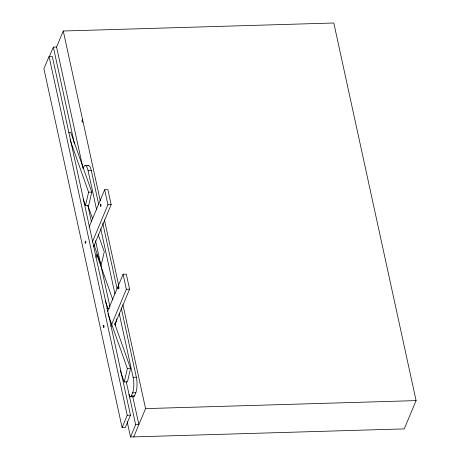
<?xml version="1.0" encoding="UTF-8"?>
<svg xmlns="http://www.w3.org/2000/svg" width="460" height="460" viewBox="0 0 460 460"><rect width="100%" height="100%" fill="white"/><g stroke="black" fill="none" stroke-linecap="round" stroke-linejoin="round"><path stroke-width="0.69" d="M68.736 132.307L70.668 132.25L91.81 192.107L88.682 205.499L85.462 205.591L88.59 192.199L70.058 139.748M95.933 257.565L96.715 254.219L112.867 299.949M115.201 325.456L116.765 318.763M114.655 323.409L130.571 368.466L127.443 381.857L124.223 381.949L127.351 368.558L107.87 313.415M49.053 56.465L43.907 68.764L122.101 427.576L125.327 427.484L130.468 415.184L52.273 56.373L49.053 56.465L127.248 415.282L122.101 427.576M49.295 56.81L53.354 47.104L56.574 47.006L82.886 167.727M56.39 47.461L63.267 31.01L333.805 23L416.093 400.603L404.254 428.892L130.502 437L127.138 421.561M82.955 168.636L83.467 167.405A11.23 3.272 88.3 0 1 88.084 170.648L91.31 170.556L98.635 204.177M89.027 227.096L104.662 189.715L107.887 189.618L111.159 204.648L93.604 246.623M92.299 242.127L107.939 204.746L104.662 189.715M107.45 311.644L123.09 274.263L126.31 274.166L129.588 289.196L114.77 324.61M110.728 326.675L126.362 289.288L123.09 274.263M129.001 394.289A5.618 1.633 88.3 0 0 131.307 395.91L132.595 392.84A11.23 3.272 88.3 0 0 133.118 377.298L119.226 313.553M133.112 396.416A5.618 1.633 88.3 0 0 134.533 395.818L135.815 392.742A11.23 3.272 88.3 0 0 136.344 377.2L121.227 307.849M130.502 437L135.642 424.701L126.247 381.662M133.722 436.902L145.561 408.612L122.923 304.733M85.025 165.589L88.251 165.491M88.59 192.199L91.81 192.107M107.939 204.746L111.159 204.648M126.362 289.288L129.588 289.196M106.846 308.689L109.428 308.608M127.351 368.558L130.571 368.466M133.118 377.298L136.344 377.2M132.595 392.84L135.815 392.742M131.307 395.91L134.533 395.818M130.531 396.819L133.751 396.721M145.561 408.612L416.093 400.603M127.248 415.282L130.468 415.184M135.642 424.701L138.868 424.609L132.75 396.531M87.9 205.413L92.65 218.862M98.112 234.33L104.288 251.815L101.16 265.207L94.035 245.03M83.087 198.869L85.462 205.591M105.225 300.564L108.077 308.637M120.181 370.518L124.223 381.949M63.267 31.01L100.286 200.859M104.414 219.811L118.64 285.085M102.758 223.088L117.104 288.938M88.084 170.648L96.634 209.875M100.757 228.792L114.954 293.934M53.354 47.104L74.462 143.957M87.883 205.603L91.442 221.864M95.525 240.678L109.951 306.791M87.831 165.669A11.23 3.272 88.3 0 1 91.31 170.556M85.209 241.46A1.179 0.345 88.3 0 0 85.445 243.392A1.179 0.345 88.3 0 0 85.801 241.874A1.179 0.345 88.3 0 0 85.209 241.46M103.419 325.697A1.179 0.345 88.3 0 0 103.655 327.629A1.179 0.345 88.3 0 0 104.012 326.111A1.179 0.345 88.3 0 0 103.419 325.697M118.329 286.856A1.179 0.345 88.3 0 0 118.565 288.788A1.179 0.345 88.3 0 0 118.921 287.27A1.179 0.345 88.3 0 0 118.329 286.856M100.389 204.533A1.179 0.345 88.3 0 0 100.625 206.465A1.179 0.345 88.3 0 0 100.981 204.947A1.179 0.345 88.3 0 0 100.389 204.533M82.127 120.273A1.179 0.345 88.3 0 0 82.369 122.205A1.179 0.345 88.3 0 0 82.719 120.687A1.179 0.345 88.3 0 0 82.127 120.273"/></g></svg>
